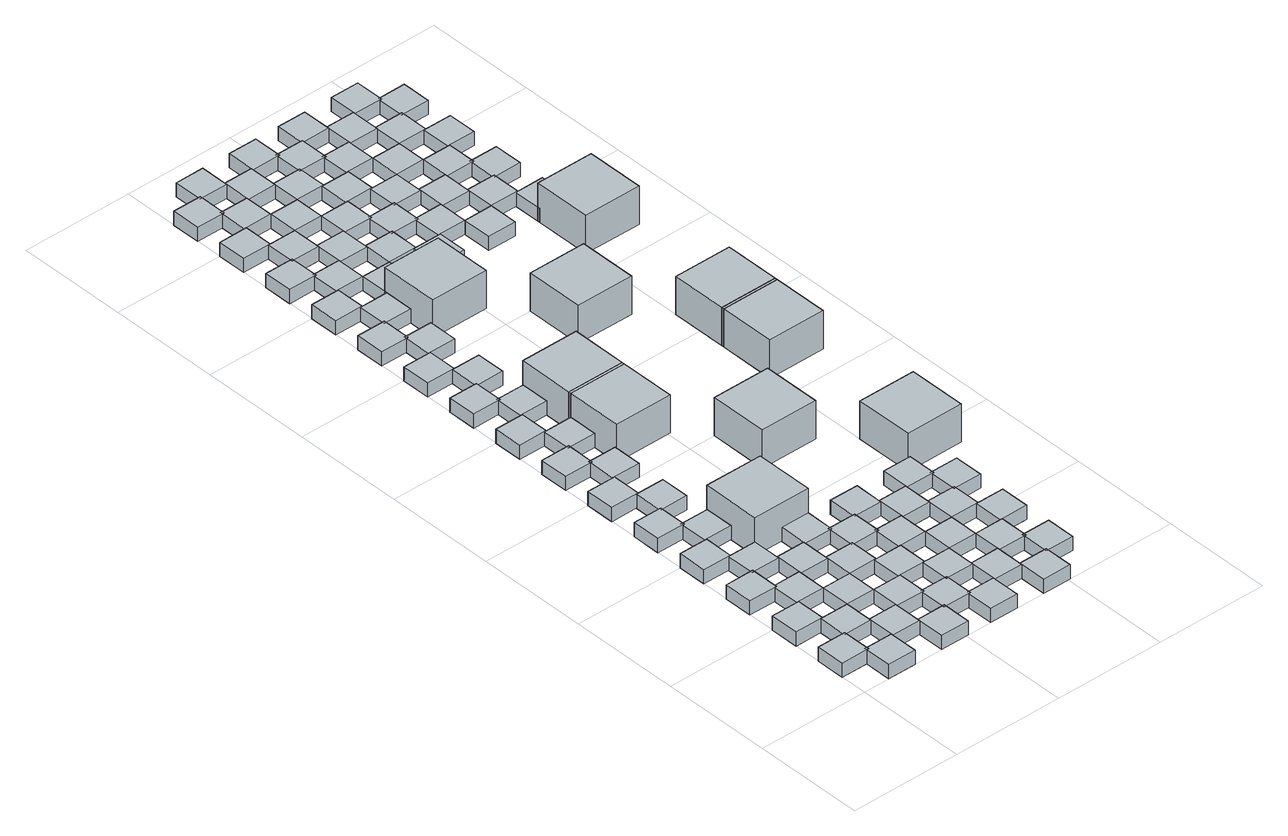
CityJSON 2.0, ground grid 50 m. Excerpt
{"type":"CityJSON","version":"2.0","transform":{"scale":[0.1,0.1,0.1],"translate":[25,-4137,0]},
"CityObjects":{
"object1":{"type":"GenericCityObject","geometry":[{"type":"Solid","lod":"1","boundaries":[[[[0,1,2,3]],[[4,5,1,0]],[[5,6,2,1]],[[6,7,3,2]],[[7,4,0,3]],[[7,6,5,4]]]]}]},
"object2":{"type":"GenericCityObject","geometry":[{"type":"Solid","lod":"1","boundaries":[[[[8,9,10,11]],[[12,13,9,8]],[[13,14,10,9]],[[14,15,11,10]],[[15,12,8,11]],[[15,14,13,12]]]]}]},
"object3":{"type":"GenericCityObject","geometry":[{"type":"Solid","lod":"1","boundaries":[[[[16,17,18,19]],[[20,21,17,16]],[[21,22,18,17]],[[22,23,19,18]],[[23,20,16,19]],[[23,22,21,20]]]]}]},
"object4":{"type":"GenericCityObject","geometry":[{"type":"Solid","lod":"1","boundaries":[[[[24,25,26,27]],[[28,29,25,24]],[[29,30,26,25]],[[30,31,27,26]],[[31,28,24,27]],[[31,30,29,28]]]]}]},
"object5":{"type":"GenericCityObject","geometry":[{"type":"Solid","lod":"1","boundaries":[[[[32,33,34,35]],[[36,37,33,32]],[[37,38,34,33]],[[38,39,35,34]],[[39,36,32,35]],[[39,38,37,36]]]]}]},
"object6":{"type":"GenericCityObject","geometry":[{"type":"Solid","lod":"1","boundaries":[[[[40,41,42,43]],[[44,45,41,40]],[[45,46,42,41]],[[46,47,43,42]],[[47,44,40,43]],[[47,46,45,44]]]]}]},
"object7":{"type":"GenericCityObject","geometry":[{"type":"Solid","lod":"1","boundaries":[[[[48,49,50,51]],[[52,53,49,48]],[[53,54,50,49]],[[54,55,51,50]],[[55,52,48,51]],[[55,54,53,52]]]]}]},
"object8":{"type":"GenericCityObject","geometry":[{"type":"Solid","lod":"1","boundaries":[[[[56,57,58,59]],[[60,61,57,56]],[[61,62,58,57]],[[62,63,59,58]],[[63,60,56,59]],[[63,62,61,60]]]]}]},
"object9":{"type":"GenericCityObject","geometry":[{"type":"Solid","lod":"1","boundaries":[[[[64,65,66,67]],[[68,69,65,64]],[[69,70,66,65]],[[70,71,67,66]],[[71,68,64,67]],[[71,70,69,68]]]]}]},
"object10":{"type":"GenericCityObject","geometry":[{"type":"Solid","lod":"1","boundaries":[[[[72,73,74,75]],[[76,77,73,72]],[[77,78,74,73]],[[78,79,75,74]],[[79,76,72,75]],[[79,78,77,76]]]]}]},
"object11":{"type":"GenericCityObject","geometry":[{"type":"Solid","lod":"1","boundaries":[[[[34,80,81,49]],[[38,82,80,34]],[[82,83,81,80]],[[83,53,49,81]],[[53,38,34,49]],[[53,83,82,38]]]]}]},
"object12":{"type":"GenericCityObject","geometry":[{"type":"Solid","lod":"1","boundaries":[[[[84,85,86,87]],[[88,89,85,84]],[[89,90,86,85]],[[90,91,87,86]],[[91,88,84,87]],[[91,90,89,88]]]]}]},
"object13":{"type":"GenericCityObject","geometry":[{"type":"Solid","lod":"1","boundaries":[[[[92,93,94,95]],[[96,97,93,92]],[[97,98,94,93]],[[98,99,95,94]],[[99,96,92,95]],[[99,98,97,96]]]]}]},
"object14":{"type":"GenericCityObject","geometry":[{"type":"Solid","lod":"1","boundaries":[[[[100,101,102,103]],[[104,105,101,100]],[[105,106,102,101]],[[106,107,103,102]],[[107,104,100,103]],[[107,106,105,104]]]]}]},
"object15":{"type":"GenericCityObject","geometry":[{"type":"Solid","lod":"1","boundaries":[[[[108,109,110,111]],[[112,113,109,108]],[[113,114,110,109]],[[114,115,111,110]],[[115,112,108,111]],[[115,114,113,112]]]]}]},
"object16":{"type":"GenericCityObject","geometry":[{"type":"Solid","lod":"1","boundaries":[[[[116,117,118,80]],[[119,120,117,116]],[[120,121,118,117]],[[121,82,80,118]],[[82,119,116,80]],[[82,121,120,119]]]]}]},
"object17":{"type":"GenericCityObject","geometry":[{"type":"Solid","lod":"1","boundaries":[[[[122,123,124,125]],[[126,127,123,122]],[[127,128,124,123]],[[128,129,125,124]],[[129,126,122,125]],[[129,128,127,126]]]]}]},
"object18":{"type":"GenericCityObject","geometry":[{"type":"Solid","lod":"1","boundaries":[[[[130,131,132,133]],[[134,135,131,130]],[[135,136,132,131]],[[136,137,133,132]],[[137,134,130,133]],[[137,136,135,134]]]]}]},
"object19":{"type":"GenericCityObject","geometry":[{"type":"Solid","lod":"1","boundaries":[[[[81,138,139,140]],[[83,141,138,81]],[[141,142,139,138]],[[142,143,140,139]],[[143,83,81,140]],[[143,142,141,83]]]]}]},
"object20":{"type":"GenericCityObject","geometry":[{"type":"Solid","lod":"1","boundaries":[[[[144,145,146,147]],[[148,149,145,144]],[[149,150,146,145]],[[150,151,147,146]],[[151,148,144,147]],[[151,150,149,148]]]]}]},
"object21":{"type":"GenericCityObject","geometry":[{"type":"Solid","lod":"1","boundaries":[[[[152,153,154,155]],[[156,157,153,152]],[[157,158,154,153]],[[158,159,155,154]],[[159,156,152,155]],[[159,158,157,156]]]]}]},
"object22":{"type":"GenericCityObject","geometry":[{"type":"Solid","lod":"1","boundaries":[[[[160,161,162,163]],[[164,165,161,160]],[[165,166,162,161]],[[166,167,163,162]],[[167,164,160,163]],[[167,166,165,164]]]]}]},
"object23":{"type":"GenericCityObject","geometry":[{"type":"Solid","lod":"1","boundaries":[[[[74,168,169,170]],[[171,172,168,74]],[[172,173,169,168]],[[173,174,170,169]],[[174,171,74,170]],[[174,173,172,171]]]]}]},
"object24":{"type":"GenericCityObject","geometry":[{"type":"Solid","lod":"1","boundaries":[[[[175,176,177,178]],[[179,180,176,175]],[[180,181,177,176]],[[181,182,178,177]],[[182,179,175,178]],[[182,181,180,179]]]]}]},
"object25":{"type":"GenericCityObject","geometry":[{"type":"Solid","lod":"1","boundaries":[[[[183,184,185,186]],[[187,188,184,183]],[[188,189,185,184]],[[189,190,186,185]],[[190,187,183,186]],[[190,189,188,187]]]]}]},
"object26":{"type":"GenericCityObject","geometry":[{"type":"Solid","lod":"1","boundaries":[[[[191,192,193,194]],[[195,196,192,191]],[[196,197,193,192]],[[197,198,194,193]],[[198,195,191,194]],[[198,197,196,195]]]]}]},
"object27":{"type":"GenericCityObject","geometry":[{"type":"Solid","lod":"1","boundaries":[[[[199,200,201,202]],[[203,204,200,199]],[[204,205,201,200]],[[205,206,202,201]],[[206,203,199,202]],[[206,205,204,203]]]]}]},
"object28":{"type":"GenericCityObject","geometry":[{"type":"Solid","lod":"1","boundaries":[[[[207,208,209,210]],[[211,212,208,207]],[[212,213,209,208]],[[213,214,210,209]],[[214,211,207,210]],[[214,213,212,211]]]]}]},
"object29":{"type":"GenericCityObject","geometry":[{"type":"Solid","lod":"1","boundaries":[[[[215,216,217,218]],[[219,220,216,215]],[[220,221,217,216]],[[221,222,218,217]],[[222,219,215,218]],[[222,221,220,219]]]]}]},
"object30":{"type":"GenericCityObject","geometry":[{"type":"Solid","lod":"1","boundaries":[[[[223,224,225,226]],[[227,228,224,223]],[[228,229,225,224]],[[229,230,226,225]],[[230,227,223,226]],[[230,229,228,227]]]]}]},
"object31":{"type":"GenericCityObject","geometry":[{"type":"Solid","lod":"1","boundaries":[[[[231,232,233,234]],[[235,236,232,231]],[[236,237,233,232]],[[237,238,234,233]],[[238,235,231,234]],[[238,237,236,235]]]]}]},
"object32":{"type":"GenericCityObject","geometry":[{"type":"Solid","lod":"1","boundaries":[[[[239,240,241,242]],[[243,244,240,239]],[[244,245,241,240]],[[245,246,242,241]],[[246,243,239,242]],[[246,245,244,243]]]]}]},
"object33":{"type":"GenericCityObject","geometry":[{"type":"Solid","lod":"1","boundaries":[[[[247,248,249,250]],[[251,252,248,247]],[[252,253,249,248]],[[253,254,250,249]],[[254,251,247,250]],[[254,253,252,251]]]]}]},
"object34":{"type":"GenericCityObject","geometry":[{"type":"Solid","lod":"1","boundaries":[[[[255,256,257,258]],[[259,260,256,255]],[[260,261,257,256]],[[261,262,258,257]],[[262,259,255,258]],[[262,261,260,259]]]]}]},
"object35":{"type":"GenericCityObject","geometry":[{"type":"Solid","lod":"1","boundaries":[[[[263,264,265,266]],[[267,268,264,263]],[[268,269,265,264]],[[269,270,266,265]],[[270,267,263,266]],[[270,269,268,267]]]]}]},
"object36":{"type":"GenericCityObject","geometry":[{"type":"Solid","lod":"1","boundaries":[[[[271,272,273,274]],[[275,276,272,271]],[[276,277,273,272]],[[277,278,274,273]],[[278,275,271,274]],[[278,277,276,275]]]]}]},
"object37":{"type":"GenericCityObject","geometry":[{"type":"Solid","lod":"1","boundaries":[[[[279,280,281,282]],[[283,284,280,279]],[[284,285,281,280]],[[285,286,282,281]],[[286,283,279,282]],[[286,285,284,283]]]]}]},
"object38":{"type":"GenericCityObject","geometry":[{"type":"Solid","lod":"1","boundaries":[[[[287,288,289,290]],[[291,292,288,287]],[[292,293,289,288]],[[293,294,290,289]],[[294,291,287,290]],[[294,293,292,291]]]]}]},
"object39":{"type":"GenericCityObject","geometry":[{"type":"Solid","lod":"1","boundaries":[[[[295,296,297,298]],[[299,300,296,295]],[[300,301,297,296]],[[301,302,298,297]],[[302,299,295,298]],[[302,301,300,299]]]]}]},
"object40":{"type":"GenericCityObject","geometry":[{"type":"Solid","lod":"1","boundaries":[[[[225,303,304,248]],[[229,305,303,225]],[[305,306,304,303]],[[306,252,248,304]],[[252,229,225,248]],[[252,306,305,229]]]]}]},
"object41":{"type":"GenericCityObject","geometry":[{"type":"Solid","lod":"1","boundaries":[[[[307,308,309,310]],[[311,312,308,307]],[[312,313,309,308]],[[313,314,310,309]],[[314,311,307,310]],[[314,313,312,311]]]]}]},
"object42":{"type":"GenericCityObject","geometry":[{"type":"Solid","lod":"1","boundaries":[[[[315,316,317,318]],[[319,320,316,315]],[[320,321,317,316]],[[321,322,318,317]],[[322,319,315,318]],[[322,321,320,319]]]]}]},
"object43":{"type":"GenericCityObject","geometry":[{"type":"Solid","lod":"1","boundaries":[[[[209,323,324,325]],[[326,327,323,209]],[[327,328,324,323]],[[328,329,325,324]],[[329,326,209,325]],[[329,328,327,326]]]]}]},
"object44":{"type":"GenericCityObject","geometry":[{"type":"Solid","lod":"1","boundaries":[[[[330,331,332,333]],[[334,335,331,330]],[[335,336,332,331]],[[336,337,333,332]],[[337,334,330,333]],[[337,336,335,334]]]]}]},
"object45":{"type":"GenericCityObject","geometry":[{"type":"Solid","lod":"1","boundaries":[[[[338,339,340,341]],[[342,343,339,338]],[[343,344,340,339]],[[344,345,341,340]],[[345,342,338,341]],[[345,344,343,342]]]]}]},
"object46":{"type":"GenericCityObject","geometry":[{"type":"Solid","lod":"1","boundaries":[[[[346,347,348,349]],[[350,351,347,346]],[[351,352,348,347]],[[352,353,349,348]],[[353,350,346,349]],[[353,352,351,350]]]]}]},
"object47":{"type":"GenericCityObject","geometry":[{"type":"Solid","lod":"1","boundaries":[[[[354,355,356,303]],[[357,358,355,354]],[[358,359,356,355]],[[359,305,303,356]],[[305,357,354,303]],[[305,359,358,357]]]]}]},
"object48":{"type":"GenericCityObject","geometry":[{"type":"Solid","lod":"1","boundaries":[[[[360,361,362,363]],[[364,365,361,360]],[[365,366,362,361]],[[366,367,363,362]],[[367,364,360,363]],[[367,366,365,364]]]]}]},
"object49":{"type":"GenericCityObject","geometry":[{"type":"Solid","lod":"1","boundaries":[[[[368,369,370,371]],[[372,373,369,368]],[[373,374,370,369]],[[374,375,371,370]],[[375,372,368,371]],[[375,374,373,372]]]]}]},
"object50":{"type":"GenericCityObject","geometry":[{"type":"Solid","lod":"1","boundaries":[[[[304,376,377,378]],[[306,379,376,304]],[[379,380,377,376]],[[380,381,378,377]],[[381,306,304,378]],[[381,380,379,306]]]]}]},
"object51":{"type":"GenericCityObject","geometry":[{"type":"Solid","lod":"1","boundaries":[[[[382,383,384,385]],[[386,387,383,382]],[[387,388,384,383]],[[388,389,385,384]],[[389,386,382,385]],[[389,388,387,386]]]]}]},
"object52":{"type":"GenericCityObject","geometry":[{"type":"Solid","lod":"1","boundaries":[[[[390,391,392,393]],[[394,395,391,390]],[[395,396,392,391]],[[396,397,393,392]],[[397,394,390,393]],[[397,396,395,394]]]]}]},
"object53":{"type":"GenericCityObject","geometry":[{"type":"Solid","lod":"1","boundaries":[[[[398,399,400,401]],[[402,403,399,398]],[[403,404,400,399]],[[404,405,401,400]],[[405,402,398,401]],[[405,404,403,402]]]]}]},
"object54":{"type":"GenericCityObject","geometry":[{"type":"Solid","lod":"1","boundaries":[[[[406,407,408,409]],[[410,411,407,406]],[[411,412,408,407]],[[412,413,409,408]],[[413,410,406,409]],[[413,412,411,410]]]]}]},
"object55":{"type":"GenericCityObject","geometry":[{"type":"Solid","lod":"1","boundaries":[[[[414,415,416,417]],[[418,419,415,414]],[[419,420,416,415]],[[420,421,417,416]],[[421,418,414,417]],[[421,420,419,418]]]]}]},
"object56":{"type":"GenericCityObject","geometry":[{"type":"Solid","lod":"1","boundaries":[[[[348,422,423,369]],[[352,424,422,348]],[[424,425,423,422]],[[425,373,369,423]],[[373,352,348,369]],[[373,425,424,352]]]]}]},
"object57":{"type":"GenericCityObject","geometry":[{"type":"Solid","lod":"1","boundaries":[[[[426,427,428,429]],[[430,431,427,426]],[[431,432,428,427]],[[432,433,429,428]],[[433,430,426,429]],[[433,432,431,430]]]]}]},
"object58":{"type":"GenericCityObject","geometry":[{"type":"Solid","lod":"1","boundaries":[[[[434,435,436,437]],[[438,439,435,434]],[[439,440,436,435]],[[440,441,437,436]],[[441,438,434,437]],[[441,440,439,438]]]]}]},
"object59":{"type":"GenericCityObject","geometry":[{"type":"Solid","lod":"1","boundaries":[[[[442,443,444,445]],[[446,447,443,442]],[[447,448,444,443]],[[448,449,445,444]],[[449,446,442,445]],[[449,448,447,446]]]]}]},
"object60":{"type":"GenericCityObject","geometry":[{"type":"Solid","lod":"1","boundaries":[[[[450,451,452,453]],[[454,455,451,450]],[[455,456,452,451]],[[456,457,453,452]],[[457,454,450,453]],[[457,456,455,454]]]]}]},
"object61":{"type":"GenericCityObject","geometry":[{"type":"Solid","lod":"1","boundaries":[[[[458,459,460,461]],[[462,463,459,458]],[[463,464,460,459]],[[464,465,461,460]],[[465,462,458,461]],[[465,464,463,462]]]]}]},
"object62":{"type":"GenericCityObject","geometry":[{"type":"Solid","lod":"1","boundaries":[[[[466,467,468,469]],[[470,471,467,466]],[[471,472,468,467]],[[472,473,469,468]],[[473,470,466,469]],[[473,472,471,470]]]]}]},
"object63":{"type":"GenericCityObject","geometry":[{"type":"Solid","lod":"1","boundaries":[[[[408,474,475,443]],[[412,476,474,408]],[[476,477,475,474]],[[477,447,443,475]],[[447,412,408,443]],[[447,477,476,412]]]]}]},
"object64":{"type":"GenericCityObject","geometry":[{"type":"Solid","lod":"1","boundaries":[[[[423,478,479,480]],[[425,481,478,423]],[[481,482,479,478]],[[482,483,480,479]],[[483,425,423,480]],[[483,482,481,425]]]]}]},
"object65":{"type":"GenericCityObject","geometry":[{"type":"Solid","lod":"1","boundaries":[[[[484,485,486,487]],[[488,489,485,484]],[[489,490,486,485]],[[490,491,487,486]],[[491,488,484,487]],[[491,490,489,488]]]]}]},
"object66":{"type":"GenericCityObject","geometry":[{"type":"Solid","lod":"1","boundaries":[[[[492,493,494,495]],[[496,497,493,492]],[[497,498,494,493]],[[498,499,495,494]],[[499,496,492,495]],[[499,498,497,496]]]]}]},
"object67":{"type":"GenericCityObject","geometry":[{"type":"Solid","lod":"1","boundaries":[[[[500,501,502,474]],[[503,504,501,500]],[[504,505,502,501]],[[505,476,474,502]],[[476,503,500,474]],[[476,505,504,503]]]]}]},
"object68":{"type":"GenericCityObject","geometry":[{"type":"Solid","lod":"1","boundaries":[[[[506,507,508,509]],[[510,511,507,506]],[[511,512,508,507]],[[512,513,509,508]],[[513,510,506,509]],[[513,512,511,510]]]]}]},
"object69":{"type":"GenericCityObject","geometry":[{"type":"Solid","lod":"1","boundaries":[[[[514,515,516,517]],[[518,519,515,514]],[[519,520,516,515]],[[520,521,517,516]],[[521,518,514,517]],[[521,520,519,518]]]]}]},
"object70":{"type":"GenericCityObject","geometry":[{"type":"Solid","lod":"1","boundaries":[[[[475,522,523,524]],[[477,525,522,475]],[[525,526,523,522]],[[526,527,524,523]],[[527,477,475,524]],[[527,526,525,477]]]]}]},
"object71":{"type":"GenericCityObject","geometry":[{"type":"Solid","lod":"1","boundaries":[[[[528,529,530,531]],[[532,533,529,528]],[[533,534,530,529]],[[534,535,531,530]],[[535,532,528,531]],[[535,534,533,532]]]]}]},
"object72":{"type":"GenericCityObject","geometry":[{"type":"Solid","lod":"1","boundaries":[[[[536,537,538,539]],[[540,541,537,536]],[[541,542,538,537]],[[542,543,539,538]],[[543,540,536,539]],[[543,542,541,540]]]]}]},
"object73":{"type":"GenericCityObject","geometry":[{"type":"Solid","lod":"1","boundaries":[[[[544,545,546,547]],[[548,549,545,544]],[[549,550,546,545]],[[550,551,547,546]],[[551,548,544,547]],[[551,550,549,548]]]]}]},
"object74":{"type":"GenericCityObject","geometry":[{"type":"Solid","lod":"1","boundaries":[[[[552,553,554,555]],[[556,557,553,552]],[[557,558,554,553]],[[558,559,555,554]],[[559,556,552,555]],[[559,558,557,556]]]]}]},
"object75":{"type":"GenericCityObject","geometry":[{"type":"Solid","lod":"1","boundaries":[[[[560,561,562,563]],[[564,565,561,560]],[[565,566,562,561]],[[566,567,563,562]],[[567,564,560,563]],[[567,566,565,564]]]]}]},
"object76":{"type":"GenericCityObject","geometry":[{"type":"Solid","lod":"1","boundaries":[[[[568,569,570,571]],[[572,573,569,568]],[[573,574,570,569]],[[574,575,571,570]],[[575,572,568,571]],[[575,574,573,572]]]]}]},
"object77":{"type":"GenericCityObject","geometry":[{"type":"Solid","lod":"1","boundaries":[[[[576,577,578,579]],[[580,581,577,576]],[[581,582,578,577]],[[582,583,579,578]],[[583,580,576,579]],[[583,582,581,580]]]]}]},
"object78":{"type":"GenericCityObject","geometry":[{"type":"Solid","lod":"1","boundaries":[[[[584,585,586,553]],[[587,588,585,584]],[[588,589,586,585]],[[589,557,553,586]],[[557,587,584,553]],[[557,589,588,587]]]]}]},
"object79":{"type":"GenericCityObject","geometry":[{"type":"Solid","lod":"1","boundaries":[[[[590,591,592,593]],[[594,595,591,590]],[[595,596,592,591]],[[596,597,593,592]],[[597,594,590,593]],[[597,596,595,594]]]]}]},
"object80":{"type":"GenericCityObject","geometry":[{"type":"Solid","lod":"1","boundaries":[[[[598,599,600,601]],[[602,603,599,598]],[[603,604,600,599]],[[604,605,601,600]],[[605,602,598,601]],[[605,604,603,602]]]]}]},
"object81":{"type":"GenericCityObject","geometry":[{"type":"Solid","lod":"1","boundaries":[[[[606,607,608,609]],[[610,611,607,606]],[[611,612,608,607]],[[612,613,609,608]],[[613,610,606,609]],[[613,612,611,610]]]]}]},
"object82":{"type":"GenericCityObject","geometry":[{"type":"Solid","lod":"1","boundaries":[[[[614,615,616,617]],[[618,619,615,614]],[[619,620,616,615]],[[620,621,617,616]],[[621,618,614,617]],[[621,620,619,618]]]]}]},
"object83":{"type":"GenericCityObject","geometry":[{"type":"Solid","lod":"1","boundaries":[[[[578,622,623,599]],[[582,624,622,578]],[[624,625,623,622]],[[625,603,599,623]],[[603,582,578,599]],[[603,625,624,582]]]]}]},
"object84":{"type":"GenericCityObject","geometry":[{"type":"Solid","lod":"1","boundaries":[[[[586,626,627,628]],[[589,629,626,586]],[[629,630,627,626]],[[630,631,628,627]],[[631,589,586,628]],[[631,630,629,589]]]]}]},
"object85":{"type":"GenericCityObject","geometry":[{"type":"Solid","lod":"1","boundaries":[[[[632,633,634,635]],[[636,637,633,632]],[[637,638,634,633]],[[638,639,635,634]],[[639,636,632,635]],[[639,638,637,636]]]]}]},
"object86":{"type":"GenericCityObject","geometry":[{"type":"Solid","lod":"1","boundaries":[[[[640,641,642,622]],[[643,644,641,640]],[[644,645,642,641]],[[645,624,622,642]],[[624,643,640,622]],[[624,645,644,643]]]]}]},
"object87":{"type":"GenericCityObject","geometry":[{"type":"Solid","lod":"1","boundaries":[[[[646,647,648,649]],[[650,651,647,646]],[[651,652,648,647]],[[652,653,649,648]],[[653,650,646,649]],[[653,652,651,650]]]]}]},
"object88":{"type":"GenericCityObject","geometry":[{"type":"Solid","lod":"1","boundaries":[[[[654,655,656,657]],[[658,659,655,654]],[[659,660,656,655]],[[660,661,657,656]],[[661,658,654,657]],[[661,660,659,658]]]]}]},
"object89":{"type":"GenericCityObject","geometry":[{"type":"Solid","lod":"1","boundaries":[[[[623,662,663,664]],[[625,665,662,623]],[[665,666,663,662]],[[666,667,664,663]],[[667,625,623,664]],[[667,666,665,625]]]]}]},
"object90":{"type":"GenericCityObject","geometry":[{"type":"Solid","lod":"1","boundaries":[[[[668,669,670,671]],[[672,673,669,668]],[[673,674,670,669]],[[674,675,671,670]],[[675,672,668,671]],[[675,674,673,672]]]]}]},
"object91":{"type":"GenericCityObject","geometry":[{"type":"Solid","lod":"1","boundaries":[[[[676,677,678,679]],[[680,681,677,676]],[[681,682,678,677]],[[682,683,679,678]],[[683,680,676,679]],[[683,682,681,680]]]]}]},
"object92":{"type":"GenericCityObject","geometry":[{"type":"Solid","lod":"1","boundaries":[[[[684,685,686,687]],[[688,689,685,684]],[[689,690,686,685]],[[690,691,687,686]],[[691,688,684,687]],[[691,690,689,688]]]]}]},
"object93":{"type":"GenericCityObject","geometry":[{"type":"Solid","lod":"1","boundaries":[[[[692,693,694,695]],[[696,697,693,692]],[[697,698,694,693]],[[698,699,695,694]],[[699,696,692,695]],[[699,698,697,696]]]]}]}
},
"vertices":[
[0,120,0],[130,120,0],[130,250,0],[0,250,0],[0,120,65],[130,120,65],[130,250,65],[0,250,65],
[0,370,0],[130,370,0],[130,500,0],[0,500,0],[0,370,65],[130,370,65],[130,500,65],[0,500,65],
[120,0,0],[250,0,0],[250,130,0],[120,130,0],[120,0,65],[250,0,65],[250,130,65],[120,130,65],
[0,620,0],[130,620,0],[130,750,0],[0,750,0],[0,620,65],[130,620,65],[130,750,65],[0,750,65],
[120,240,0],[250,240,0],[250,370,0],[120,370,0],[120,240,65],[250,240,65],[250,370,65],[120,370,65],
[0,870,0],[130,870,0],[130,1000,0],[0,1000,0],[0,870,65],[130,870,65],[130,1000,65],[0,1000,65],
[120,500,0],[250,500,0],[250,630,0],[120,630,0],[120,500,65],[250,500,65],[250,630,65],[120,630,65],
[250,120,0],[380,120,0],[380,250,0],[250,250,0],[250,120,65],[380,120,65],[380,250,65],[250,250,65],
[0,1120,0],[130,1120,0],[130,1250,0],[0,1250,0],[0,1120,65],[130,1120,65],[130,1250,65],[0,1250,65],
[120,740,0],[250,740,0],[250,870,0],[120,870,0],[120,740,65],[250,740,65],[250,870,65],[120,870,65],
[380,370,0],[380,500,0],[380,370,65],[380,500,65],
[380,0,0],[510,0,0],[510,130,0],[380,130,0],[380,0,65],[510,0,65],[510,130,65],[380,130,65],
[0,1370,0],[130,1370,0],[130,1500,0],[0,1500,0],[0,1370,65],[130,1370,65],[130,1500,65],[0,1500,65],
[120,1000,0],[250,1000,0],[250,1130,0],[120,1130,0],[120,1000,65],[250,1000,65],[250,1130,65],[120,1130,65],
[250,620,0],[380,620,0],[380,750,0],[250,750,0],[250,620,65],[380,620,65],[380,750,65],[250,750,65],
[380,240,0],[510,240,0],[510,370,0],[380,240,65],[510,240,65],[510,370,65],
[0,1620,0],[130,1620,0],[130,1750,0],[0,1750,0],[0,1620,65],[130,1620,65],[130,1750,65],[0,1750,65],
[120,1240,0],[250,1240,0],[250,1370,0],[120,1370,0],[120,1240,65],[250,1240,65],[250,1370,65],[120,1370,65],
[510,500,0],[510,630,0],[380,630,0],[510,500,65],[510,630,65],[380,630,65],
[500,120,0],[630,120,0],[630,250,0],[500,250,0],[500,120,65],[630,120,65],[630,250,65],[500,250,65],
[0,1870,0],[130,1870,0],[130,2000,0],[0,2000,0],[0,1870,65],[130,1870,65],[130,2000,65],[0,2000,65],
[120,1500,0],[250,1500,0],[250,1630,0],[120,1630,0],[120,1500,65],[250,1500,65],[250,1630,65],[120,1630,65],
[512,870,0],[512,1132,0],[250,1132,0],[250,870,175],[512,870,175],[512,1132,175],[250,1132,175],
[380,740,0],[510,740,0],[510,870,0],[380,870,0],[380,740,65],[510,740,65],[510,870,65],[380,870,65],
[500,370,0],[630,370,0],[630,500,0],[500,500,0],[500,370,65],[630,370,65],[630,500,65],[500,500,65],
[620,0,0],[750,0,0],[750,130,0],[620,130,0],[620,0,65],[750,0,65],[750,130,65],[620,130,65],
[0,2120,0],[130,2120,0],[130,2250,0],[0,2250,0],[0,2120,65],[130,2120,65],[130,2250,65],[0,2250,65],
[120,1740,0],[250,1740,0],[250,1870,0],[120,1870,0],[120,1740,65],[250,1740,65],[250,1870,65],[120,1870,65],
[500,620,0],[630,620,0],[630,750,0],[500,750,0],[500,620,65],[630,620,65],[630,750,65],[500,750,65],
[620,240,0],[750,240,0],[750,370,0],[620,370,0],[620,240,65],[750,240,65],[750,370,65],[620,370,65],
[0,2370,0],[130,2370,0],[130,2500,0],[0,2500,0],[0,2370,65],[130,2370,65],[130,2500,65],[0,2500,65],
[120,2000,0],[250,2000,0],[250,2130,0],[120,2130,0],[120,2000,65],[250,2000,65],[250,2130,65],[120,2130,65],
[620,500,0],[750,500,0],[750,630,0],[620,630,0],[620,500,65],[750,500,65],[750,630,65],[620,630,65],
[0,2620,0],[130,2620,0],[130,2750,0],[0,2750,0],[0,2620,65],[130,2620,65],[130,2750,65],[0,2750,65],
[750,120,0],[880,120,0],[880,250,0],[750,250,0],[750,120,65],[880,120,65],[880,250,65],[750,250,65],
[120,2240,0],[250,2240,0],[250,2370,0],[120,2370,0],[120,2240,65],[250,2240,65],[250,2370,65],[120,2370,65],
[250,1620,0],[512,1620,0],[512,1882,0],[250,1882,0],[250,1620,175],[512,1620,175],[512,1882,175],[250,1882,175],
[620,740,0],[750,740,0],[750,870,0],[620,870,0],[620,740,65],[750,740,65],[750,870,65],[620,870,65],
[0,2870,0],[130,2870,0],[130,3000,0],[0,3000,0],[0,2870,65],[130,2870,65],[130,3000,65],[0,3000,65],
[880,370,0],[880,500,0],[880,370,65],[880,500,65],
[120,2500,0],[250,2500,0],[250,2630,0],[120,2630,0],[120,2500,65],[250,2500,65],[250,2630,65],[120,2630,65],
[880,0,0],[1010,0,0],[1010,130,0],[880,130,0],[880,0,65],[1010,0,65],[1010,130,65],[880,130,65],
[512,1870,0],[512,2132,0],[250,2132,0],[250,1870,175],[512,1870,175],[512,2132,175],[250,2132,175],
[0,3120,0],[130,3120,0],[130,3250,0],[0,3250,0],[0,3120,65],[130,3120,65],[130,3250,65],[0,3250,65],
[750,620,0],[880,620,0],[880,750,0],[750,750,0],[750,620,65],[880,620,65],[880,750,65],[750,750,65],
[120,2740,0],[250,2740,0],[250,2870,0],[120,2870,0],[120,2740,65],[250,2740,65],[250,2870,65],[120,2870,65],
[880,240,0],[1010,240,0],[1010,370,0],[880,240,65],[1010,240,65],[1010,370,65],
[0,3370,0],[130,3370,0],[130,3500,0],[0,3500,0],[0,3370,65],[130,3370,65],[130,3500,65],[0,3500,65],
[120,3000,0],[250,3000,0],[250,3130,0],[120,3130,0],[120,3000,65],[250,3000,65],[250,3130,65],[120,3130,65],
[1010,500,0],[1010,630,0],[880,630,0],[1010,500,65],[1010,630,65],[880,630,65],
[1000,120,0],[1130,120,0],[1130,250,0],[1000,250,0],[1000,120,65],[1130,120,65],[1130,250,65],[1000,250,65],
[620,1240,0],[882,1240,0],[882,1502,0],[620,1502,0],[620,1240,175],[882,1240,175],[882,1502,175],[620,1502,175],
[0,3620,0],[130,3620,0],[130,3750,0],[0,3750,0],[0,3620,65],[130,3620,65],[130,3750,65],[0,3750,65],
[120,3240,0],[250,3240,0],[250,3370,0],[120,3370,0],[120,3240,65],[250,3240,65],[250,3370,65],[120,3370,65],
[880,740,0],[1010,740,0],[1010,870,0],[880,870,0],[880,740,65],[1010,740,65],[1010,870,65],[880,870,65],
[380,2870,0],[380,3000,0],[380,2870,65],[380,3000,65],
[1000,370,0],[1130,370,0],[1130,500,0],[1000,500,0],[1000,370,65],[1130,370,65],[1130,500,65],[1000,500,65],
[250,2620,0],[512,2620,0],[512,2882,0],[250,2882,0],[250,2620,175],[512,2620,175],[512,2882,175],[250,2882,175],
[120,3500,0],[250,3500,0],[250,3630,0],[120,3630,0],[120,3500,65],[250,3500,65],[250,3630,65],[120,3630,65],
[250,3120,0],[380,3120,0],[380,3250,0],[250,3250,0],[250,3120,65],[380,3120,65],[380,3250,65],[250,3250,65],
[1000,620,0],[1130,620,0],[1130,750,0],[1000,750,0],[1000,620,65],[1130,620,65],[1130,750,65],[1000,750,65],
[120,3740,0],[250,3740,0],[250,3870,0],[120,3870,0],[120,3740,65],[250,3740,65],[250,3870,65],[120,3870,65],
[380,3370,0],[380,3500,0],[380,3370,65],[380,3500,65],
[510,3000,0],[510,3130,0],[380,3130,0],[510,3000,65],[510,3130,65],[380,3130,65],
[250,3620,0],[380,3620,0],[380,3750,0],[250,3750,0],[250,3620,65],[380,3620,65],[380,3750,65],[250,3750,65],
[1000,870,0],[1262,870,0],[1262,1132,0],[1000,1132,0],[1000,870,175],[1262,870,175],[1262,1132,175],[1000,1132,175],
[380,3240,0],[510,3240,0],[510,3370,0],[380,3240,65],[510,3240,65],[510,3370,65],
[500,2870,0],[630,2870,0],[630,3000,0],[500,3000,0],[500,2870,65],[630,2870,65],[630,3000,65],[500,3000,65],
[620,2240,0],[882,2240,0],[882,2502,0],[620,2502,0],[620,2240,175],[882,2240,175],[882,2502,175],[620,2502,175],
[510,3500,0],[510,3630,0],[380,3630,0],[510,3500,65],[510,3630,65],[380,3630,65],
[500,3120,0],[630,3120,0],[630,3250,0],[500,3250,0],[500,3120,65],[630,3120,65],[630,3250,65],[500,3250,65],
[380,3740,0],[510,3740,0],[510,3870,0],[380,3870,0],[380,3740,65],[510,3740,65],[510,3870,65],[380,3870,65],
[500,3370,0],[630,3370,0],[630,3500,0],[500,3500,0],[500,3370,65],[630,3370,65],[630,3500,65],[500,3500,65],
[620,3000,0],[750,3000,0],[750,3130,0],[620,3130,0],[620,3000,65],[750,3000,65],[750,3130,65],[620,3130,65],
[1000,1620,0],[1262,1620,0],[1262,1882,0],[1000,1882,0],[1000,1620,175],[1262,1620,175],[1262,1882,175],[1000,1882,175],
[500,3620,0],[630,3620,0],[630,3750,0],[500,3750,0],[500,3620,65],[630,3620,65],[630,3750,65],[500,3750,65],
[620,3240,0],[750,3240,0],[750,3370,0],[620,3370,0],[620,3240,65],[750,3240,65],[750,3370,65],[620,3370,65],
[750,2870,0],[880,2870,0],[880,3000,0],[750,2870,65],[880,2870,65],[880,3000,65],
[1000,1870,0],[1262,1870,0],[1262,2132,0],[1000,2132,0],[1000,1870,175],[1262,1870,175],[1262,2132,175],[1000,2132,175],
[620,3500,0],[750,3500,0],[750,3630,0],[620,3630,0],[620,3500,65],[750,3500,65],[750,3630,65],[620,3630,65],
[750,3120,0],[880,3120,0],[880,3250,0],[750,3250,0],[750,3120,65],[880,3120,65],[880,3250,65],[750,3250,65],
[620,3740,0],[750,3740,0],[750,3870,0],[620,3870,0],[620,3740,65],[750,3740,65],[750,3870,65],[620,3870,65],
[880,3370,0],[880,3500,0],[880,3370,65],[880,3500,65],
[1010,3000,0],[1010,3130,0],[880,3130,0],[1010,3000,65],[1010,3130,65],[880,3130,65],
[750,3620,0],[880,3620,0],[880,3750,0],[750,3750,0],[750,3620,65],[880,3620,65],[880,3750,65],[750,3750,65],
[880,3240,0],[1010,3240,0],[1010,3370,0],[880,3240,65],[1010,3240,65],[1010,3370,65],
[1000,2870,0],[1130,2870,0],[1130,3000,0],[1000,3000,0],[1000,2870,65],[1130,2870,65],[1130,3000,65],[1000,3000,65],
[1000,2620,0],[1262,2620,0],[1262,2882,0],[1000,2882,0],[1000,2620,175],[1262,2620,175],[1262,2882,175],[1000,2882,175],
[1010,3500,0],[1010,3630,0],[880,3630,0],[1010,3500,65],[1010,3630,65],[880,3630,65],
[1000,3120,0],[1130,3120,0],[1130,3250,0],[1000,3250,0],[1000,3120,65],[1130,3120,65],[1130,3250,65],[1000,3250,65],
[880,3740,0],[1010,3740,0],[1010,3870,0],[880,3870,0],[880,3740,65],[1010,3740,65],[1010,3870,65],[880,3870,65],
[1000,3370,0],[1130,3370,0],[1130,3500,0],[1000,3500,0],[1000,3370,65],[1130,3370,65],[1130,3500,65],[1000,3500,65],
[1000,3620,0],[1130,3620,0],[1130,3750,0],[1000,3750,0],[1000,3620,65],[1130,3620,65],[1130,3750,65],[1000,3750,65]
]}
